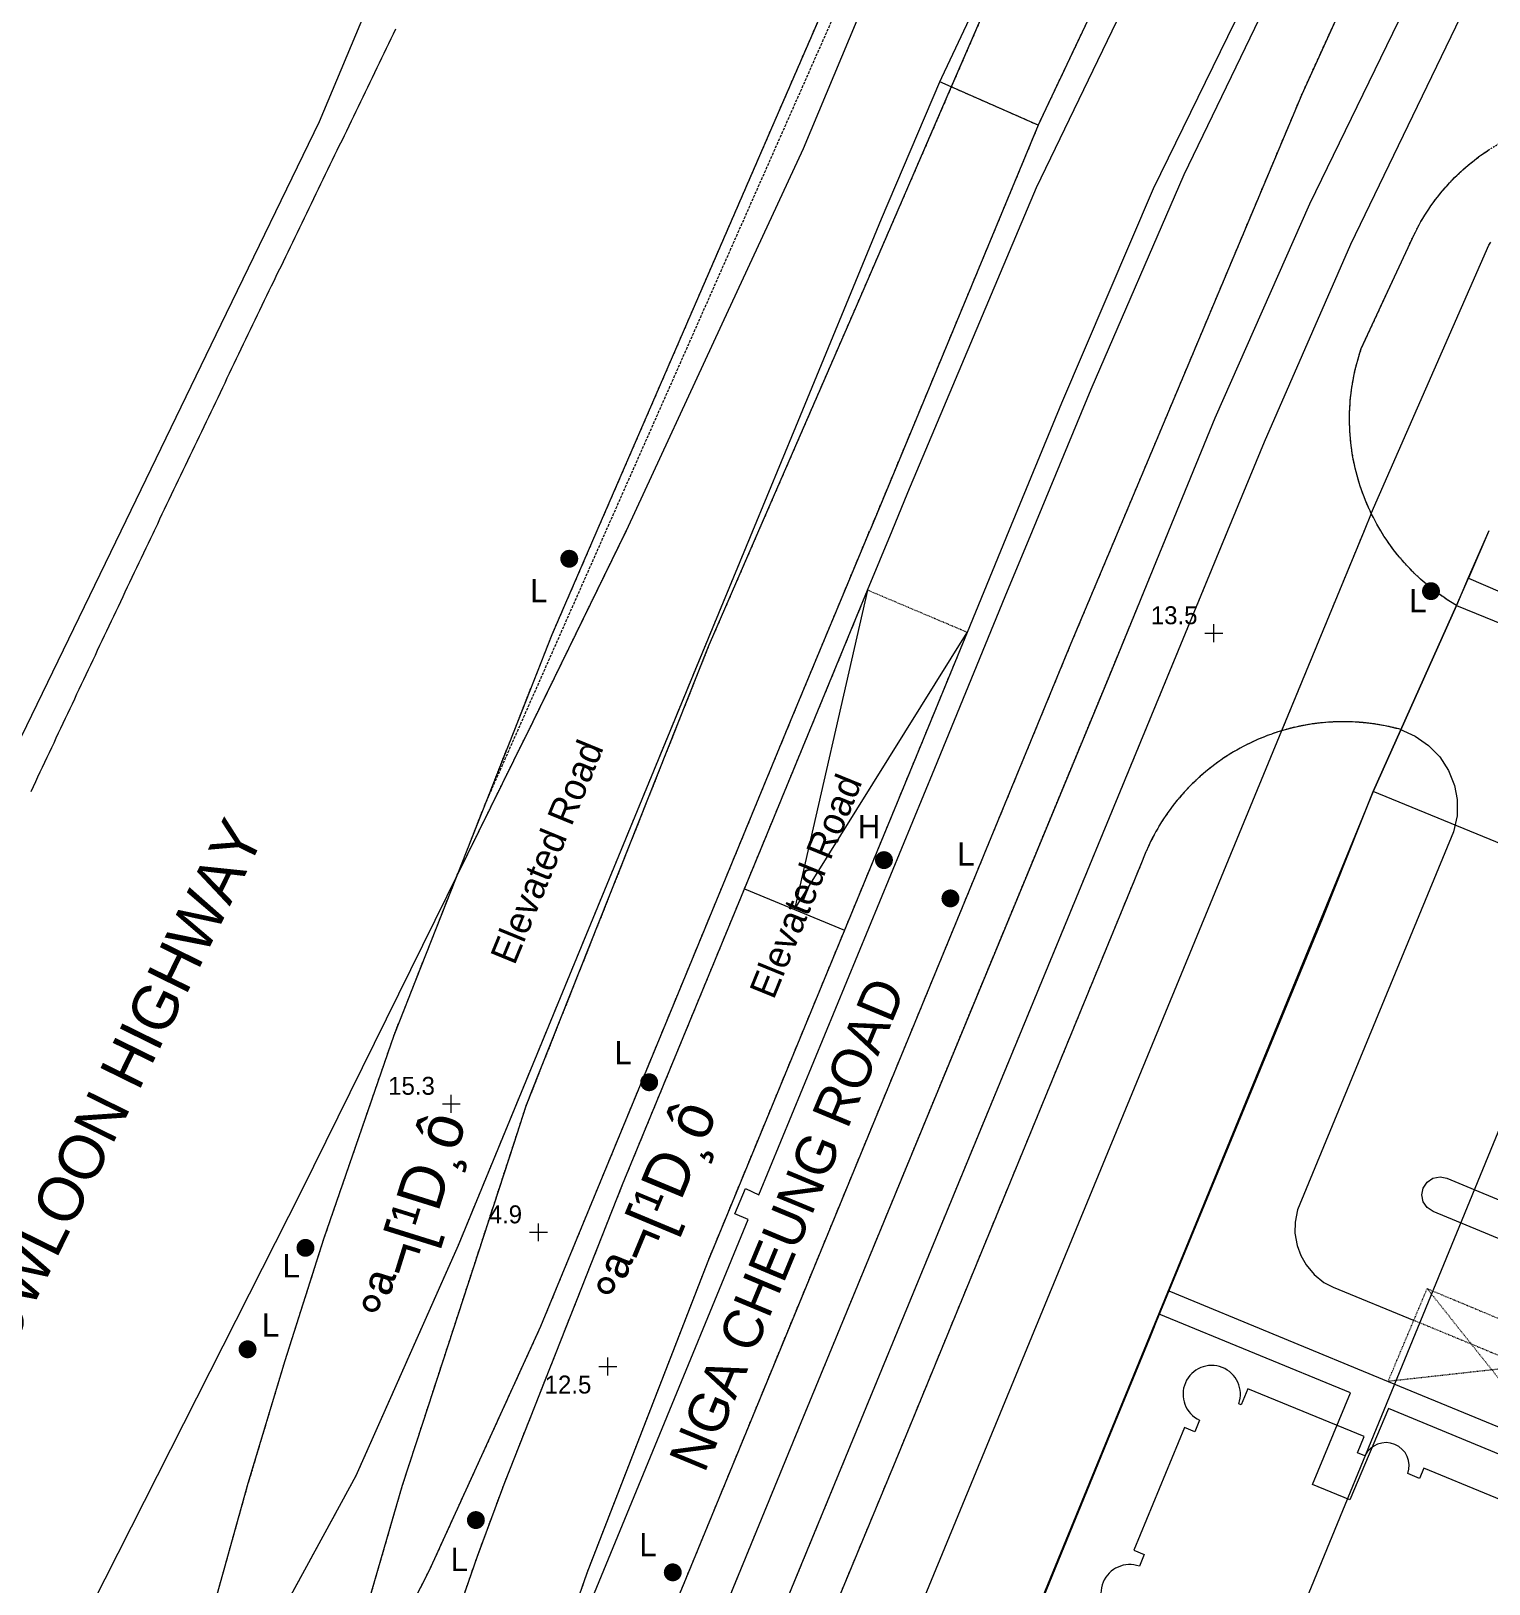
# Model space of a CAD drawing. Header units: millimetres. Extents: x 833924389 to 835767163, y 817400000 to 818811854.
# Drawn here: x 834562358 to 834643617, y 818541320 to 818627840 of the extents above; entities that cross this region are included whole.
import ezdxf
from ezdxf.enums import TextEntityAlignment as Align

# ---------------------------------------------------------------- set-up
doc = ezdxf.new("R2010")
doc.units = ezdxf.units.MM
doc.header["$LTSCALE"] = 10
doc.header["$MEASUREMENT"] = 0
for name, pattern in [('11NW24C$0$DGN Style 5', [6.553141, 2.808489, -3.744652]), ('DGN Style 2', [15.39188, 9.235128, -6.156752]), ('DGN Style 3', [21.548632, 15.39188, -6.156752])]:
    doc.linetypes.add(name, pattern=pattern)
doc.layers.add('01_Base_Plan', color=5, linetype='Continuous', lineweight=5)
doc.styles.add('11nw24c$0$Style-bfhein21', font='bfhein21.shx', dxfattribs={"bigfont": 'bfhein21big.shx'})
doc.styles.add('11nw24c$0$Style-ENGINEERING', font='ENGINEERING.shx')
doc.styles.add('11nw24c$0$Style-WORKING', font='WORKING.shx')

# ---------------------------------------------------------------- blocks, each defined once
blk = doc.blocks.new('11nw24c$0$SPOTHT')
at = {"layer": '01_Base_Plan', "linetype": 'Continuous'}
for p, q in [((-0.5, 0), (0.5, 0)), ((0, -0.5), (0, 0.5))]:
    blk.add_line(p, q, dxfattribs=at)
blk = doc.blocks.new('11nw24c$0$UTILP')
at = {"layer": '01_Base_Plan', "linetype": 'Continuous', "lineweight": 13}
h = blk.add_hatch(color=256, dxfattribs=at)
edge = h.paths.add_edge_path()
edge.add_arc((0, 0), 0.5, 0, 360)
blk = doc.blocks.new('11nw24c$0$UTIFH')
at = {"layer": '01_Base_Plan', "linetype": 'Continuous', "lineweight": 13}
h = blk.add_hatch(color=256, dxfattribs=at)
edge = h.paths.add_edge_path()
edge.add_arc((0, 0), 0.5, 0, 360)

msp = doc.modelspace()

# ---------------------------------------------------------------- linework, layer by layer
at = {"layer": '01_Base_Plan', "linetype": 'DGN Style 3'}
msp.add_line((834625701, 818670712), (834587612, 818584658), dxfattribs=at)
at = {"layer": '01_Base_Plan', "linetype": '11NW24C$0$DGN Style 5'}
for p, q in [((834595522, 818600000), (834589910, 818588520)), ((834636658, 818600000), (834632062, 818588855)), ((834614536, 818594339), (834608986, 818596688)), ((834586047, 818580679), (834589910, 818588520)), ((834640173, 818557773), (834649509, 818553877))]:
    msp.add_line(p, q, dxfattribs=at)
at = {"layer": '01_Base_Plan', "linetype": 'Continuous'}
for p, q in [((834608986, 818596688), (834610352, 818600000)), ((834616866, 818600000), (834614537, 818594339)), ((834643617, 818600000), (834642467, 818597368)), ((834608986, 818596688), (834604909, 818578897)), ((834641799, 818595840), (834654515, 818590627)), ((834604909, 818578897), (834614536, 818594339)), ((834602123, 818580048), (834607695, 818577747))]:
    msp.add_line(p, q, dxfattribs=at)
at = {"layer": '01_Base_Plan', "linetype": 'Continuous', "flags": 128}
for points in [[(834572953, 818611500), (834578438, 818622808), (834614184, 818708050)], [(834637937, 818699685), (834636926, 818697005), (834636736, 818696501), (834635602, 818693490), (834624501, 818666949), (834624446, 818666819), (834605400, 818621280)], [(834618171, 818600000), (834621444, 818607887), (834626634, 818619849), (834633202, 818633478), (834641928, 818650485), (834649683, 818665590), (834653278, 818673862), (834653899, 818675545), (834654491, 818677238), (834655053, 818678942), (834655586, 818680655), (834656088, 818682377), (834656560, 818684108), (834657002, 818685846), (834657414, 818687592), (834657672, 818688779)], [(834610352, 818600000), (834611231, 818602131), (834618398, 818619126), (834628674, 818640398), (834633015, 818648930), (834636769, 818657220)], [(834642267, 818654730), (834634027, 818637714), (834624895, 818619046), (834619793, 818607115), (834616866, 818600000)], [(834625781, 818600000), (834628365, 818606294), (834633625, 818618216), (834639904, 818631131)], [(834642551, 818629735), (834635909, 818615952), (834631087, 818604944), (834629048, 818600000)], [(834582667, 818627947), (834582538, 818627676), (834582409, 818627406), (834582279, 818627135), (834582150, 818626864), (834582020, 818626594), (834581891, 818626323), (834581761, 818626053), (834581631, 818625783), (834581501, 818625512), (834581371, 818625242), (834581241, 818624972), (834581110, 818624701), (834580980, 818624431), (834580850, 818624161), (834580850, 818624161), (834580719, 818623891), (834580589, 818623621), (834580458, 818623351), (834580327, 818623081), (834580196, 818622811), (834580065, 818622541), (834579934, 818622271), (834579803, 818622001), (834579672, 818621731), (834579541, 818621462), (834579410, 818621192), (834579279, 818620922), (834579148, 818620652), (834579017, 818620382), (834578886, 818620112), (834578755, 818619842), (834578624, 818619572), (834578493, 818619302), (834578362, 818619032), (834578231, 818618762), (834578100, 818618492), (834577970, 818618222), (834577839, 818617952), (834577708, 818617682), (834577577, 818617412), (834577447, 818617142), (834577316, 818616872), (834577185, 818616602), (834577055, 818616332), (834576924, 818616062), (834576794, 818615792), (834576663, 818615522), (834576533, 818615252), (834576402, 818614982), (834576272, 818614711), (834576141, 818614441), (834576011, 818614171), (834575881, 818613901), (834575750, 818613631), (834575620, 818613360), (834575490, 818613090), (834575360, 818612820), (834575229, 818612550), (834575099, 818612279), (834574969, 818612009), (834574839, 818611739), (834574724, 818611500)], [(834605400, 818621280), (834600860, 818611500)], [(834637057, 818600968), (834643611, 818615906), (834643713, 818616078)], [(834567375, 818600000), (834572953, 818611500)], [(834574724, 818611500), (834574709, 818611468), (834574579, 818611198), (834574449, 818610928), (834574319, 818610657), (834574189, 818610387), (834574059, 818610117), (834573929, 818609846), (834573799, 818609576), (834573669, 818609305), (834573539, 818609035), (834573409, 818608765), (834573279, 818608494), (834573150, 818608224), (834573020, 818607953), (834572890, 818607683), (834572760, 818607412), (834572631, 818607142), (834572501, 818606871), (834572371, 818606601), (834572242, 818606330), (834572112, 818606059), (834571983, 818605789), (834571853, 818605518), (834571724, 818605248), (834571594, 818604977), (834571465, 818604706), (834571335, 818604436), (834571206, 818604165), (834571077, 818603894), (834570947, 818603624), (834570818, 818603353), (834570689, 818603082), (834570559, 818602812), (834570430, 818602541), (834570301, 818602270), (834570172, 818601999), (834570043, 818601728), (834569913, 818601458), (834569784, 818601187), (834569655, 818600916), (834569526, 818600645), (834569397, 818600374), (834569268, 818600104), (834569219, 818600000)], [(834600860, 818611500), (834595522, 818600000)], [(834637057, 818600968), (834637057, 818600968), (834636658, 818600000)], [(834637583, 818600000), (834637476, 818600181), (834637372, 818600363), (834637271, 818600547), (834637174, 818600734), (834637079, 818600921), (834637057, 818600968)], [(834500000, 818469788), (834538770, 818542740), (834550000, 818564906), (834558299, 818581288), (834567375, 818600000)], [(834550000, 818564906), (834558299, 818581288), (834567375, 818600000)], [(834569219, 818600000), (834569139, 818599833), (834569010, 818599562), (834568881, 818599291), (834568753, 818599020), (834568624, 818598749), (834568495, 818598478), (834568366, 818598207), (834568237, 818597936), (834568109, 818597665), (834567980, 818597394), (834567851, 818597123), (834567723, 818596852), (834567594, 818596581), (834567465, 818596310), (834567337, 818596039), (834567208, 818595768), (834567080, 818595497), (834566951, 818595226), (834566823, 818594955), (834566694, 818594684), (834566566, 818594413), (834566437, 818594141), (834566309, 818593870), (834566181, 818593599), (834566052, 818593328), (834565924, 818593057), (834565796, 818592786), (834565668, 818592514), (834565539, 818592243), (834565411, 818591972), (834565283, 818591701), (834565155, 818591429), (834565027, 818591158), (834564899, 818590887), (834564771, 818590616), (834564643, 818590344), (834564515, 818590073), (834564387, 818589802), (834564259, 818589530), (834564131, 818589259), (834564003, 818588988), (834563875, 818588716), (834563747, 818588445), (834563619, 818588173), (834563492, 818587902), (834563364, 818587630), (834563236, 818587359), (834563108, 818587088), (834562981, 818586816), (834562853, 818586545), (834562726, 818586273), (834562598, 818586002), (834562470, 818585730), (834562343, 818585458)], [(834569219, 818600000), (834569139, 818599833), (834569010, 818599562), (834568882, 818599291), (834568753, 818599020), (834568624, 818598749), (834568495, 818598478), (834568366, 818598207), (834568237, 818597936), (834568109, 818597665), (834567980, 818597394), (834567851, 818597123), (834567723, 818596852), (834567594, 818596581), (834567465, 818596310), (834567337, 818596039), (834567208, 818595768), (834567080, 818595497), (834566951, 818595226), (834566823, 818594955), (834566694, 818594684), (834566566, 818594413), (834566437, 818594142), (834566309, 818593870), (834566181, 818593599), (834566052, 818593328), (834565924, 818593057), (834565796, 818592786), (834565668, 818592514), (834565539, 818592243), (834565411, 818591972), (834565283, 818591701), (834565155, 818591429), (834565027, 818591158), (834564899, 818590887), (834564771, 818590616), (834564643, 818590344), (834564515, 818590073), (834564387, 818589802), (834564259, 818589530), (834564131, 818589259), (834564003, 818588988), (834563875, 818588716), (834563747, 818588445), (834563619, 818588173), (834563492, 818587902), (834563364, 818587630), (834563236, 818587359), (834563108, 818587088), (834562981, 818586816), (834562853, 818586545), (834562726, 818586273), (834562598, 818586001), (834562470, 818585730), (834562343, 818585459)], [(834593900, 818600000), (834592095, 818595839), (834591387, 818594205), (834589537, 818589520), (834586047, 818580679), (834583779, 818574934), (834583170, 818573389), (834582576, 818571886), (834578665, 818560534), (834576498, 818553742), (834574450, 818546913), (834572521, 818540049), (834570713, 818533153), (834569743, 818529175), (834569025, 818526226), (834567458, 818519271), (834566850, 818516232), (834564989, 818506929), (834562768, 818495080)], [(834578990, 818532161), (834580405, 818534450), (834581361, 818536081), (834582289, 818537728), (834583188, 818539391), (834584565, 818542083), (834590775, 818555681), (834598311, 818573941), (834604824, 818589711), (834609102, 818600000)], [(834580401, 818495671), (834590084, 818520296), (834597633, 818538623), (834604274, 818554762), (834620335, 818593734), (834622971, 818600000)], [(834588463, 818527965), (834596893, 818548397), (834602336, 818561634), (834601589, 818561943), (834602175, 818563353), (834602915, 818562991), (834612724, 818586779), (834616650, 818596337), (834618171, 818600000)], [(834588463, 818527965), (834596893, 818548397), (834602336, 818561634), (834601589, 818561943), (834602175, 818563353), (834602915, 818562991), (834612724, 818586779), (834616650, 818596337), (834618171, 818600000)], [(834629048, 818600000), (834623067, 818585498), (834614641, 818565101), (834605754, 818543522), (834589175, 818503344)], [(834595522, 818600000), (834589910, 818588520)], [(834597656, 818531761), (834605280, 818550306), (834614618, 818572958), (834622441, 818591869), (834625781, 818600000)], [(834608986, 818596688), (834610352, 818600000)], [(834616866, 818600000), (834614536, 818594339)], [(834636658, 818600000), (834632062, 818588855)], [(834641799, 818595840), (834641471, 818596042), (834641295, 818596156), (834641120, 818596272), (834640947, 818596392), (834640776, 818596514), (834640608, 818596640), (834640442, 818596768), (834640278, 818596899), (834640116, 818597033), (834639957, 818597170), (834639800, 818597310), (834639646, 818597452), (834639494, 818597597), (834639344, 818597745), (834639198, 818597895), (834639054, 818598048), (834638912, 818598203), (834638773, 818598361), (834638638, 818598521), (834638504, 818598684), (834638374, 818598849), (834638247, 818599016), (834638122, 818599185), (834638001, 818599356), (834637883, 818599530), (834637767, 818599705), (834637583, 818600000)], [(834643617, 818600000), (834642475, 818597354), (834655476, 818591743), (834659040, 818600000)], [(834642467, 818597368), (834641799, 818595840), (834637168, 818585476), (834607257, 818512629), (834606798, 818511516), (834582110, 818451564), (834581577, 818450269), (834551372, 818377493), (834546729, 818366229), (834536097, 818340435), (834533138, 818333256), (834533090, 818333139), (834527362, 818319242), (834527581, 818319152)], [(834602123, 818580048), (834603275, 818582839), (834608986, 818596688)], [(834641799, 818595840), (834642475, 818597354)], [(834606798, 818511516), (834607257, 818512629), (834618610, 818507969), (834621157, 818514175), (834622439, 818513648), (834649788, 818580287), (834637168, 818585476), (834641799, 818595840)], [(834614537, 818594339), (834611693, 818587427), (834600073, 818559290), (834593340, 818541923), (834588463, 818527965), (834587574, 818525421), (834583543, 818512556), (834579793, 818499435), (834578960, 818496189)], [(834614536, 818594339), (834611693, 818587427), (834607695, 818577747)], [(834638652, 818588937), (834637838, 818589128), (834637013, 818589263), (834636181, 818589339), (834635345, 818589358), (834634510, 818589318), (834633680, 818589220), (834632859, 818589064), (834632062, 818588855), (834632051, 818588851), (834631851, 818588789), (834631652, 818588724), (834631455, 818588655), (834631259, 818588583), (834631064, 818588507), (834630871, 818588428), (834630679, 818588345), (834630488, 818588260), (834630299, 818588170), (834630112, 818588078), (834629926, 818587983), (834629742, 818587884), (834629559, 818587782), (834629379, 818587676), (834629200, 818587568), (834629023, 818587456), (834628848, 818587342), (834628676, 818587224), (834628505, 818587104), (834628336, 818586980), (834628170, 818586853), (834628006, 818586724), (834627844, 818586592), (834627684, 818586457), (834627527, 818586319), (834627372, 818586179), (834627220, 818586035), (834627070, 818585890), (834626923, 818585741), (834626779, 818585590), (834626637, 818585437), (834626498, 818585281), (834626361, 818585123), (834626228, 818584962), (834626097, 818584799), (834625969, 818584634), (834625844, 818584466), (834625721, 818584297), (834625602, 818584125), (834625486, 818583951), (834625373, 818583776), (834625263, 818583598), (834625156, 818583418), (834625052, 818583237), (834624952, 818583054), (834624855, 818582869), (834624760, 818582682), (834624670, 818582494), (834624582, 818582304), (834624498, 818582113), (834624417, 818581920), (834624287, 818581588), (834610552, 818548209), (834602811, 818529560)], [(834632062, 818588855), (834628083, 818579204), (834617983, 818554761), (834607067, 818528274)], [(834632062, 818588855), (834628083, 818579204), (834617983, 818554761), (834607067, 818528274)], [(834638652, 818588937), (834639509, 818588552), (834640249, 818588043), (834640874, 818587398), (834641361, 818586642), (834641689, 818585806), (834641838, 818585021), (834641838, 818584122), (834641646, 818583232), (834632948, 818562171), (834632812, 818561471), (834632804, 818560872), (834632920, 818560183), (834633124, 818559619), (834633420, 818559098), (834633868, 818558562), (834634412, 818558123), (834634935, 818557859), (834639450, 818556006)], [(834586047, 818580679), (834589910, 818588520)], [(834607257, 818512629), (834614642, 818530464), (834625068, 818555902), (834634345, 818578369), (834637168, 818585476)], [(834564304, 818537269), (834577455, 818563238), (834585548, 818579665), (834586047, 818580679)], [(834564304, 818537269), (834577455, 818563238), (834585548, 818579665), (834586047, 818580679)], [(834649394, 818558389), (834640501, 818562072), (834640170, 818562295), (834639959, 818562613), (834639883, 818563004), (834639958, 818563378), (834640181, 818563709), (834640498, 818563920), (834640890, 818563997), (834641264, 818563921), (834650157, 818560238), (834650488, 818560015), (834650699, 818559697), (834650776, 818559306), (834650700, 818558932), (834650478, 818558601), (834650160, 818558390), (834649768, 818558313), (834649394, 818558389)], [(834625780, 818557647), (834637999, 818552608), (834638004, 818552606), (834647343, 818548755), (834646806, 818547452)], [(834625242, 818556344), (834624695, 818554989), (834616906, 818536099), (834623053, 818533564), (834622177, 818531438), (834616024, 818533916), (834603993, 818504816), (834606239, 818499351), (834612283, 818501865), (834612962, 818503512), (834613722, 818503198), (834615781, 818508190), (834617904, 818507315), (834618418, 818508563), (834619507, 818508135), (834620213, 818506440), (834619673, 818506215), (834628355, 818485349)], [(834642413, 818487522), (834649837, 818505526), (834646088, 818507072), (834647137, 818509614), (834650886, 818508068), (834658491, 818526512), (834655140, 818527894), (834656188, 818530436), (834659539, 818529054), (834664181, 818540310), (834655649, 818543817), (834654278, 818540494), (834651828, 818541504), (834653198, 818544825), (834638023, 818551096), (834635865, 818546010), (834633790, 818546865), (834635896, 818551973), (834625242, 818556344)]]:
    msp.add_lwpolyline(points, dxfattribs=at)
at = {"layer": '01_Base_Plan', "flags": 128}
for points in [[(834637312, 818700031), (834616515, 818652081), (834603758, 818622730), (834593900, 818600000)], [(834640243, 818666307), (834630925, 818648110), (834626155, 818638778), (834618585, 818622807), (834618495, 818622593)], [(834602592, 818600000), (834604992, 818605793), (834609766, 818617385), (834613014, 818625005), (834613117, 818625245), (834620693, 818641299), (834621634, 818643137)], [(834621634, 818643137), (834613649, 818624726)], [(834622971, 818600000), (834633200, 818624323), (834635654, 818629720)], [(834613649, 818624726), (834608533, 818612929), (834602912, 818600000)], [(834613649, 818624726), (834613014, 818625005)], [(834618495, 818622593), (834613649, 818624726)], [(834618495, 818622593), (834609102, 818600000)], [(834637057, 818600968), (834636988, 818601111), (834636901, 818601301), (834636816, 818601494), (834636736, 818601688), (834636658, 818601883), (834636584, 818602079), (834636513, 818602277), (834636446, 818602476), (834636382, 818602676), (834636322, 818602877), (834636265, 818603080), (834636212, 818603283), (834636163, 818603487), (834636116, 818603692), (834636074, 818603898), (834636035, 818604104), (834636000, 818604311), (834635968, 818604519), (834635940, 818604727), (834635916, 818604936), (834635895, 818605145), (834635878, 818605354), (834635865, 818605564), (834635855, 818605773), (834635849, 818605983), (834635846, 818606193), (834635848, 818606403), (834635852, 818606613), (834635861, 818606823), (834635873, 818607033), (834635889, 818607242), (834635909, 818607451), (834635932, 818607660), (834635959, 818607869), (834635989, 818608076), (834636023, 818608284), (834636061, 818608490), (834636102, 818608696), (834636147, 818608901), (834636195, 818609106), (834636247, 818609309), (834636303, 818609512), (834636362, 818609713), (834636425, 818609914), (834636503, 818610150), (834639353, 818616307), (834639442, 818616493), (834639534, 818616678), (834639629, 818616861), (834639727, 818617043), (834639829, 818617222), (834639933, 818617400), (834640041, 818617576), (834640151, 818617751), (834640265, 818617923), (834640382, 818618093), (834640502, 818618261), (834640624, 818618428), (834640750, 818618591), (834640878, 818618753), (834641009, 818618913), (834641143, 818619070), (834641280, 818619224), (834641419, 818619377), (834641561, 818619527), (834641705, 818619674), (834641852, 818619819), (834642002, 818619961), (834642154, 818620101), (834642309, 818620238), (834642465, 818620372), (834642625, 818620504), (834642786, 818620632), (834642950, 818620758), (834643115, 818620881), (834643283, 818621001), (834643453, 818621118), (834643625, 818621232)], [(834569743, 818529175), (834570928, 818530815), (834571890, 818532206), (834572828, 818533614), (834573920, 818535323), (834579199, 818545008), (834580478, 818547355), (834586177, 818560194), (834594597, 818580621), (834599273, 818591985), (834602592, 818600000)], [(834602912, 818600000), (834600210, 818593784), (834600142, 818593628), (834600028, 818593340), (834590222, 818568658), (834589915, 818567884), (834589258, 818565868), (834584169, 818550255), (834583047, 818546812), (834581172, 818540337), (834579410, 818533829), (834578990, 818532161)], [(834578990, 818532161), (834580405, 818534450), (834581361, 818536081), (834582289, 818537728), (834583188, 818539391), (834584565, 818542083), (834590775, 818555681), (834598311, 818573941), (834604824, 818589711), (834609102, 818600000)], [(834580401, 818495671), (834590084, 818520296), (834597633, 818538623), (834604274, 818554762), (834620335, 818593734), (834622971, 818600000)], [(834593900, 818600000), (834592095, 818595839), (834591387, 818594205), (834589537, 818589520), (834586047, 818580679)], [(834641502, 818596023), (834641471, 818596042), (834641295, 818596155), (834641120, 818596272), (834640947, 818596391), (834640776, 818596514), (834640608, 818596639), (834640442, 818596768), (834640278, 818596899), (834640116, 818597033), (834639957, 818597170), (834639800, 818597310), (834639646, 818597452), (834639494, 818597597), (834639344, 818597745), (834639198, 818597895), (834639053, 818598048), (834638912, 818598203), (834638773, 818598361), (834638637, 818598521), (834638504, 818598684), (834638374, 818598849), (834638247, 818599016), (834638122, 818599185), (834638001, 818599356), (834637883, 818599530), (834637767, 818599705), (834637583, 818600000)], [(834571539, 818489495), (834574907, 818504104), (834580539, 818523222), (834583401, 818531788), (834587219, 818542815), (834588727, 818546883), (834595325, 818563573), (834603275, 818582839), (834608986, 818596688)], [(834614536, 818594339), (834611693, 818587427), (834600073, 818559290), (834593340, 818541923), (834588463, 818527965)], [(834632062, 818588855), (834632050, 818588851), (834631851, 818588789), (834631652, 818588724), (834631455, 818588655), (834631259, 818588583), (834631064, 818588507), (834630871, 818588428), (834630679, 818588345), (834630488, 818588260), (834630299, 818588171), (834630112, 818588078), (834629926, 818587982), (834629742, 818587884), (834629559, 818587781), (834629379, 818587676), (834629200, 818587568), (834629023, 818587456), (834628848, 818587342), (834628676, 818587224), (834628505, 818587104), (834628336, 818586980), (834628170, 818586854), (834628006, 818586724), (834627844, 818586592), (834627684, 818586457), (834627527, 818586319), (834627372, 818586179), (834627220, 818586036), (834627070, 818585890), (834626923, 818585741), (834626779, 818585590), (834626637, 818585437), (834626498, 818585281), (834626361, 818585123), (834626227, 818584962), (834626097, 818584799), (834625969, 818584634), (834625844, 818584466), (834625721, 818584297), (834625602, 818584125), (834625486, 818583951), (834625373, 818583776), (834625263, 818583598), (834625156, 818583418), (834625052, 818583237), (834624952, 818583054), (834624854, 818582869), (834624760, 818582682), (834624670, 818582494), (834624582, 818582304), (834624498, 818582113), (834624417, 818581920), (834624287, 818581588), (834610552, 818548209), (834602810, 818529560)], [(834638587, 818588954), (834638449, 818588990), (834638246, 818589039), (834638043, 818589086), (834637838, 818589128), (834637633, 818589167), (834637427, 818589203), (834637220, 818589234), (834637013, 818589263), (834636805, 818589287), (834636597, 818589308), (834636389, 818589326), (834636181, 818589339), (834635972, 818589349), (834635763, 818589356), (834635554, 818589359), (834635345, 818589358), (834635136, 818589353), (834634927, 818589345), (834634719, 818589333), (834634510, 818589318), (834634302, 818589299), (834634094, 818589276), (834633887, 818589250), (834633680, 818589220), (834633474, 818589186), (834633268, 818589149), (834633063, 818589108), (834632859, 818589064), (834632655, 818589016), (834632453, 818588965), (834632251, 818588910), (834632062, 818588855)], [(834586047, 818580679), (834583779, 818574934), (834583170, 818573389), (834582576, 818571885), (834578665, 818560534), (834576498, 818553742), (834574450, 818546913), (834572521, 818540049), (834570713, 818533153), (834569743, 818529175)]]:
    msp.add_lwpolyline(points, dxfattribs=at)
at = {"layer": '01_Base_Plan', "linetype": 'DGN Style 2', "flags": 128}
for points in [[(834637312, 818700031), (834616515, 818652081), (834603758, 818622730), (834593900, 818600000)], [(834640243, 818666307), (834630925, 818648110), (834626155, 818638778), (834618585, 818622807), (834618495, 818622593)], [(834621634, 818643137), (834613649, 818624726)], [(834622971, 818600000), (834633200, 818624323), (834635654, 818629720)], [(834613649, 818624726), (834608533, 818612929), (834602912, 818600000)], [(834618495, 818622593), (834613649, 818624726)], [(834618495, 818622593), (834609102, 818600000)], [(834637057, 818600968), (834636988, 818601111), (834636901, 818601301), (834636816, 818601494), (834636736, 818601688), (834636658, 818601883), (834636584, 818602079), (834636513, 818602277), (834636446, 818602476), (834636382, 818602676), (834636322, 818602877), (834636265, 818603080), (834636212, 818603283), (834636163, 818603487), (834636116, 818603692), (834636074, 818603898), (834636035, 818604104), (834636000, 818604311), (834635968, 818604519), (834635940, 818604727), (834635916, 818604936), (834635895, 818605145), (834635878, 818605354), (834635865, 818605564), (834635855, 818605773), (834635849, 818605983), (834635846, 818606193), (834635848, 818606403), (834635852, 818606613), (834635861, 818606823), (834635873, 818607033), (834635889, 818607242), (834635909, 818607451), (834635932, 818607660), (834635959, 818607869), (834635989, 818608076), (834636023, 818608284), (834636061, 818608490), (834636102, 818608696), (834636147, 818608901), (834636195, 818609106), (834636247, 818609309), (834636303, 818609512), (834636362, 818609713), (834636425, 818609914), (834636503, 818610150), (834639353, 818616307), (834639442, 818616493), (834639534, 818616678), (834639629, 818616861), (834639727, 818617043), (834639829, 818617222), (834639933, 818617400), (834640041, 818617576), (834640151, 818617751), (834640265, 818617923), (834640382, 818618093), (834640502, 818618261), (834640624, 818618428), (834640750, 818618591), (834640878, 818618753), (834641009, 818618913), (834641143, 818619070), (834641280, 818619224), (834641419, 818619377), (834641561, 818619527), (834641705, 818619674), (834641852, 818619819), (834642002, 818619961), (834642154, 818620101), (834642309, 818620238), (834642465, 818620372), (834642625, 818620504), (834642786, 818620632), (834642950, 818620758), (834643115, 818620881), (834643283, 818621001), (834643453, 818621118), (834643625, 818621232), (834643799, 818621343), (834643975, 818621451), (834644153, 818621556), (834644332, 818621658), (834644514, 818621757), (834644697, 818621853), (834644881, 818621945), (834645068, 818622034), (834645255, 818622120), (834645445, 818622202), (834645635, 818622281), (834645827, 818622357), (834646020, 818622430), (834646215, 818622499), (834646411, 818622565), (834646607, 818622627), (834646805, 818622686), (834647004, 818622741), (834647204, 818622793), (834647405, 818622842), (834647606, 818622886), (834647808, 818622928), (834647808, 818622928), (834648011, 818622966), (834648215, 818623000), (834648419, 818623031), (834648624, 818623058), (834648829, 818623082), (834649034, 818623102), (834649240, 818623118), (834649446, 818623131), (834649652, 818623140), (834649859, 818623146), (834650065, 818623148), (834650271, 818623146), (834650478, 818623141), (834650684, 818623132), (834650890, 818623120), (834651096, 818623104), (834651301, 818623084), (834651507, 818623061), (834651711, 818623034), (834651915, 818623004), (834652119, 818622970), (834652322, 818622933), (834652524, 818622892), (834652726, 818622848), (834652927, 818622800), (834653127, 818622748), (834653326, 818622693), (834653524, 818622635), (834653569, 818622620)], [(834588463, 818527965), (834587574, 818525421), (834583543, 818512556), (834579793, 818499435), (834578960, 818496188), (834578956, 818496176), (834578953, 818496163), (834578950, 818496149), (834578948, 818496136), (834578945, 818496123), (834578943, 818496110), (834578941, 818496097), (834578939, 818496083), (834578937, 818496070), (834578936, 818496057), (834578935, 818496043), (834578934, 818496030), (834578934, 818496017), (834578933, 818496003), (834578933, 818495990), (834578933, 818495976), (834578933, 818495963), (834578934, 818495950), (834578935, 818495936), (834578936, 818495923), (834578937, 818495910), (834578938, 818495896), (834578940, 818495883), (834578942, 818495870), (834578944, 818495856), (834578947, 818495843), (834578949, 818495830), (834578952, 818495817), (834578955, 818495804), (834578958, 818495791), (834578962, 818495778), (834578966, 818495765), (834578970, 818495752), (834578974, 818495740), (834578978, 818495727), (834578983, 818495714), (834578988, 818495702), (834578993, 818495690), (834578998, 818495677), (834579004, 818495665), (834579010, 818495653), (834579015, 818495641), (834579022, 818495629), (834579028, 818495617), (834579035, 818495606), (834579041, 818495594), (834579048, 818495583), (834579055, 818495571), (834579063, 818495560), (834579070, 818495549), (834579078, 818495538), (834579086, 818495527), (834579094, 818495517), (834579102, 818495506), (834579111, 818495496), (834579120, 818495485), (834579128, 818495475), (834579137, 818495465), (834579147, 818495456), (834579156, 818495446), (834579166, 818495437), (834579175, 818495427), (834579185, 818495418), (834579195, 818495409), (834579205, 818495401), (834579216, 818495392), (834579226, 818495384), (834579237, 818495376), (834579247, 818495368), (834579258, 818495360), (834579269, 818495352), (834579280, 818495345), (834579292, 818495337), (834579303, 818495330), (834579315, 818495324), (834579326, 818495317), (834579338, 818495310), (834579350, 818495304), (834579362, 818495298), (834579374, 818495292), (834579386, 818495287), (834579398, 818495281), (834579411, 818495276), (834579423, 818495271), (834579436, 818495267), (834579448, 818495262), (834579461, 818495258), (834579474, 818495254), (834579487, 818495250), (834579500, 818495246), (834579513, 818495243), (834579526, 818495240), (834579539, 818495237), (834579552, 818495234), (834579565, 818495231), (834579578, 818495229), (834579591, 818495227), (834579605, 818495225), (834579618, 818495224), (834579631, 818495222), (834579645, 818495221), (834579658, 818495221), (834579671, 818495220), (834579685, 818495220), (834579698, 818495219), (834579712, 818495219), (834579725, 818495220), (834579738, 818495220), (834579752, 818495221), (834579765, 818495222), (834579779, 818495223), (834579792, 818495225), (834579805, 818495226), (834579818, 818495228), (834579832, 818495231), (834579845, 818495233), (834579858, 818495236), (834579871, 818495238), (834579884, 818495242), (834579897, 818495245), (834579910, 818495248), (834579923, 818495252), (834579936, 818495256), (834579948, 818495260), (834579961, 818495265), (834579974, 818495269), (834579986, 818495274), (834579999, 818495279), (834580011, 818495285), (834580023, 818495290), (834580035, 818495296), (834580047, 818495302), (834580059, 818495308), (834580071, 818495314), (834580083, 818495321), (834580094, 818495328), (834580106, 818495335), (834580117, 818495342), (834580128, 818495349), (834580139, 818495357), (834580150, 818495364), (834580161, 818495372), (834580172, 818495381), (834580182, 818495389), (834580192, 818495397), (834580203, 818495406), (834580213, 818495415), (834580223, 818495424), (834580232, 818495433), (834580242, 818495442), (834580251, 818495452), (834580261, 818495462), (834580270, 818495471), (834580279, 818495481), (834580287, 818495492), (834580296, 818495502), (834580304, 818495512), (834580313, 818495523), (834580321, 818495534), (834580328, 818495545), (834580336, 818495556), (834580343, 818495567), (834580351, 818495578), (834580358, 818495590), (834580365, 818495601), (834580371, 818495613), (834580378, 818495624), (834580384, 818495636), (834580390, 818495648), (834580401, 818495671), (834590084, 818520296), (834597633, 818538623), (834604274, 818554762), (834620335, 818593734), (834622971, 818600000)], [(834602912, 818600000), (834600210, 818593784), (834600142, 818593628), (834600028, 818593340), (834590222, 818568658), (834589915, 818567884), (834589258, 818565868), (834584169, 818550255), (834583047, 818546812), (834581172, 818540337), (834579410, 818533829), (834578990, 818532161)], [(834578990, 818532161), (834580405, 818534450), (834581361, 818536081), (834582289, 818537728), (834583188, 818539391), (834584565, 818542083), (834590775, 818555681), (834598311, 818573941), (834604824, 818589711), (834609102, 818600000)], [(834593900, 818600000), (834592095, 818595839), (834591387, 818594205), (834589537, 818589520), (834586047, 818580679)], [(834641502, 818596023), (834641471, 818596042), (834641295, 818596155), (834641120, 818596272), (834640947, 818596391), (834640776, 818596514), (834640608, 818596639), (834640442, 818596768), (834640278, 818596899), (834640116, 818597033), (834639957, 818597170), (834639800, 818597310), (834639646, 818597452), (834639494, 818597597), (834639344, 818597745), (834639198, 818597895), (834639053, 818598048), (834638912, 818598203), (834638773, 818598361), (834638637, 818598521), (834638504, 818598684), (834638374, 818598849), (834638247, 818599016), (834638122, 818599185), (834638001, 818599356), (834637883, 818599530), (834637767, 818599705), (834637583, 818600000)], [(834573099, 818496262), (834574907, 818504104), (834580539, 818523222), (834583401, 818531788), (834587219, 818542815), (834588727, 818546883), (834595325, 818563573), (834603275, 818582839), (834608986, 818596688)], [(834614536, 818594339), (834611693, 818587427), (834600073, 818559290), (834593340, 818541923), (834588463, 818527965)], [(834632062, 818588855), (834632050, 818588851), (834631851, 818588789), (834631652, 818588724), (834631455, 818588655), (834631259, 818588583), (834631064, 818588507), (834630871, 818588428), (834630679, 818588345), (834630488, 818588260), (834630299, 818588171), (834630112, 818588078), (834629926, 818587982), (834629742, 818587884), (834629559, 818587781), (834629379, 818587676), (834629200, 818587568), (834629023, 818587456), (834628848, 818587342), (834628676, 818587224), (834628505, 818587104), (834628336, 818586980), (834628170, 818586854), (834628006, 818586724), (834627844, 818586592), (834627684, 818586457), (834627527, 818586319), (834627372, 818586179), (834627220, 818586036), (834627070, 818585890), (834626923, 818585741), (834626779, 818585590), (834626637, 818585437), (834626498, 818585281), (834626361, 818585123), (834626227, 818584962), (834626097, 818584799), (834625969, 818584634), (834625844, 818584466), (834625721, 818584297), (834625602, 818584125), (834625486, 818583951), (834625373, 818583776), (834625263, 818583598), (834625156, 818583418), (834625052, 818583237), (834624952, 818583054), (834624854, 818582869), (834624760, 818582682), (834624670, 818582494), (834624582, 818582304), (834624498, 818582113), (834624417, 818581920), (834624287, 818581588), (834610552, 818548209), (834602810, 818529560), (834592792, 818504981), (834587313, 818490566)], [(834638587, 818588954), (834638449, 818588990), (834638246, 818589039), (834638043, 818589086), (834637838, 818589128), (834637633, 818589167), (834637427, 818589203), (834637220, 818589234), (834637013, 818589263), (834636805, 818589287), (834636597, 818589308), (834636389, 818589326), (834636181, 818589339), (834635972, 818589349), (834635763, 818589356), (834635554, 818589359), (834635345, 818589358), (834635136, 818589353), (834634927, 818589345), (834634719, 818589333), (834634510, 818589318), (834634302, 818589299), (834634094, 818589276), (834633887, 818589250), (834633680, 818589220), (834633474, 818589186), (834633268, 818589149), (834633063, 818589108), (834632859, 818589064), (834632655, 818589016), (834632453, 818588965), (834632251, 818588910), (834632062, 818588855)], [(834586047, 818580679), (834583779, 818574934), (834583170, 818573389), (834582576, 818571885), (834578665, 818560534), (834576498, 818553742), (834574450, 818546913), (834572521, 818540049), (834570713, 818533153), (834569743, 818529175)]]:
    msp.add_lwpolyline(points, dxfattribs=at)
at = {"layer": '01_Base_Plan', "linetype": '11NW24C$0$DGN Style 5', "flags": 128}
for points in [[(834569743, 818529175), (834570928, 818530815), (834571890, 818532206), (834572828, 818533614), (834573920, 818535323), (834579199, 818545008), (834580478, 818547355), (834586177, 818560194), (834594597, 818580621), (834599273, 818591985), (834602592, 818600000)], [(834587530, 818502248), (834587499, 818502248), (834587468, 818502249), (834587438, 818502250), (834587407, 818502252), (834587376, 818502255), (834587345, 818502258), (834587315, 818502262), (834587284, 818502266), (834587254, 818502271), (834587223, 818502276), (834587193, 818502282), (834587163, 818502288), (834587133, 818502295), (834587103, 818502303), (834587073, 818502310), (834587043, 818502319), (834587014, 818502328), (834586984, 818502337), (834586955, 818502347), (834586926, 818502358), (834586897, 818502369), (834586869, 818502380), (834586840, 818502392), (834586812, 818502404), (834586784, 818502417), (834586756, 818502431), (834586729, 818502445), (834586701, 818502459), (834586674, 818502474), (834586648, 818502489), (834586621, 818502505), (834586595, 818502521), (834586569, 818502538), (834586543, 818502555), (834586518, 818502573), (834586493, 818502591), (834586468, 818502610), (834586444, 818502628), (834586420, 818502648), (834586396, 818502668), (834586373, 818502688), (834586350, 818502708), (834586327, 818502729), (834586305, 818502751), (834586283, 818502772), (834586262, 818502795), (834586241, 818502817), (834586220, 818502840), (834586200, 818502863), (834586180, 818502887), (834586160, 818502911), (834586141, 818502935), (834586122, 818502959), (834586104, 818502984), (834586086, 818503010), (834586069, 818503035), (834586052, 818503061), (834586036, 818503087), (834586020, 818503113), (834586004, 818503140), (834585989, 818503167), (834585975, 818503194), (834585961, 818503222), (834585947, 818503249), (834585934, 818503277), (834585921, 818503305), (834585909, 818503334), (834585898, 818503362), (834585886, 818503391), (834585876, 818503420), (834585866, 818503449), (834585856, 818503478), (834585847, 818503508), (834585838, 818503538), (834585830, 818503567), (834585823, 818503597), (834585816, 818503627), (834585809, 818503658), (834585803, 818503688), (834585798, 818503718), (834585793, 818503749), (834585788, 818503779), (834585785, 818503810), (834585781, 818503840), (834585778, 818503871), (834585776, 818503902), (834585774, 818503933), (834585773, 818503964), (834585773, 818503994), (834585773, 818504025), (834585773, 818504056), (834585774, 818504087), (834585776, 818504118), (834585778, 818504148), (834585780, 818504179), (834585783, 818504210), (834585787, 818504240), (834585791, 818504271), (834585796, 818504302), (834585801, 818504332), (834585807, 818504362), (834585813, 818504393), (834585820, 818504423), (834585827, 818504453), (834585835, 818504482), (834585844, 818504512), (834585853, 818504542), (834585862, 818504571), (834585872, 818504600), (834585883, 818504629), (834585894, 818504658), (834585905, 818504687), (834585917, 818504715), (834585934, 818504753), (834589863, 818513321), (834593169, 818520976), (834597656, 818531761), (834605280, 818550306), (834614618, 818572959), (834622441, 818591869), (834625781, 818600000)], [(834629048, 818600000), (834623067, 818585498), (834614641, 818565101), (834605754, 818543522), (834589175, 818503344), (834589163, 818503315), (834589151, 818503287), (834589138, 818503259), (834589125, 818503231), (834589111, 818503204), (834589096, 818503177), (834589081, 818503149), (834589066, 818503123), (834589050, 818503096), (834589034, 818503070), (834589017, 818503044), (834589000, 818503018), (834588982, 818502993), (834588964, 818502968), (834588946, 818502943), (834588927, 818502919), (834588908, 818502895), (834588888, 818502871), (834588868, 818502848), (834588847, 818502825), (834588826, 818502802), (834588805, 818502780), (834588783, 818502758), (834588761, 818502737), (834588738, 818502716), (834588716, 818502695), (834588692, 818502675), (834588669, 818502655), (834588645, 818502635), (834588621, 818502616), (834588596, 818502597), (834588571, 818502579), (834588546, 818502561), (834588520, 818502544), (834588495, 818502527), (834588468, 818502511), (834588442, 818502495), (834588415, 818502479), (834588388, 818502464), (834588361, 818502450), (834588334, 818502436), (834588306, 818502422), (834588278, 818502409), (834588250, 818502396), (834588222, 818502384), (834588193, 818502373), (834588164, 818502361), (834588135, 818502351), (834588106, 818502341), (834588077, 818502331), (834588047, 818502322), (834588018, 818502313), (834587988, 818502305), (834587958, 818502298), (834587928, 818502291), (834587898, 818502284), (834587868, 818502278), (834587837, 818502273), (834587807, 818502268), (834587776, 818502263), (834587746, 818502260), (834587715, 818502256), (834587684, 818502253), (834587653, 818502251), (834587623, 818502249), (834587592, 818502248), (834587561, 818502248), (834587530, 818502248)], [(834637998, 818552605), (834637999, 818552608), (834640173, 818557773)], [(834640173, 818557773), (834643780, 818553244), (834647354, 818548757)], [(834639450, 818556006), (834648502, 818552263), (834648800, 818552159)], [(834649509, 818553877), (834643780, 818553244), (834638004, 818552606), (834637998, 818552605)]]:
    msp.add_lwpolyline(points, dxfattribs=at)
at = {"layer": '01_Base_Plan', "linetype": 'Continuous', "flags": 128}
msp.add_lwpolyline([(834647385, 818544726), (834639989, 818547776), (834639750, 818547199), (834639101, 818547466, 0.943864), (834636702, 818548456), (834636284, 818548628), (834636655, 818549530), (834630184, 818552198), (834629812, 818551297), (834629672, 818551355, 2.262649), (834627487, 818550446), (834627220, 818549797), (834626642, 818550035), (834623821, 818543194), (834624399, 818542956), (834624131, 818542307, 0.954174), (834622912, 818539352), (834622645, 818538703), (834622067, 818538942), (834619646, 818533071), (834620224, 818532833), (834619957, 818532186), (834616791, 818533492), (834600807, 818494733)], format="xyb", dxfattribs=at)

# ---------------------------------------------------------------- block references
at = {"layer": '01_Base_Plan', "color": 0, "linetype": 'Continuous', "xscale": 1000, "yscale": 1000, "zscale": 1000}
for name, p in [('11nw24c$0$UTILP', (834592357, 818598439)), ('11nw24c$0$UTILP', (834640387, 818596634)), ('11nw24c$0$UTIFH', (834609897, 818581649)), ('11nw24c$0$UTILP', (834613601, 818579516)), ('11nw24c$0$UTILP', (834596811, 818569271)), ('11nw24c$0$UTILP', (834577653, 818560046)), ('11nw24c$0$UTILP', (834574427, 818554393)), ('11nw24c$0$UTILP', (834587152, 818544879)), ('11nw24c$0$UTILP', (834598125, 818541966))]:
    msp.add_blockref(name, p, dxfattribs=at)
at = {"layer": '01_Base_Plan', "linetype": 'Continuous', "xscale": 1000, "yscale": 1000, "zscale": 1000}
for p in [(834628287, 818594290, 13500), (834585783, 818568073, 15300), (834590642, 818560911, 4900), (834594502, 818553430, 12500)]:
    msp.add_blockref('11nw24c$0$SPOTHT', p, dxfattribs=at)

# ---------------------------------------------------------------- texts
at = {"layer": '01_Base_Plan', "linetype": 'Continuous', "style": '11nw24c$0$Style-WORKING'}
for s, p in [('L', (834590173, 818596017)), ('L', (834639172, 818595463)), ('H', (834608439, 818582866)), ('L', (834613980, 818581345)), ('L', (834594879, 818570272)), ('L', (834576376, 818558398)), ('L', (834575227, 818555093)), ('L', (834596263, 818542865)), ('L', (834585744, 818542035))]:
    msp.add_text(s, height=1300, dxfattribs=at).set_placement(p)
at = {"layer": '01_Base_Plan', "linetype": 'Continuous', "style": '11nw24c$0$Style-ENGINEERING'}
for s, p in [('13.5', (834627373, 818594790, 13500)), ('15.3', (834584866, 818568573, 15300)), ('4.9', (834589725, 818561411, 4900))]:
    msp.add_text(s, height=1000, dxfattribs=at).set_placement(p, align=Align.RIGHT)
at = {"layer": '01_Base_Plan', "linetype": 'Continuous'}
for s, height, rotation, style, p in [('Elevated Road', 1500, 67.70635, '11nw24c$0$Style-WORKING', (834589305, 818575744)), ('Elevated Road', 1500, 67.84666, '11nw24c$0$Style-WORKING', (834603749, 818573830)), ('WEST KOWLOON HIGHWAY', 2500, 63.81191, '11nw24c$0$Style-WORKING', (834555564, 818542721)), ('NGA CHEUNG ROAD', 2200, 67.42042, '11nw24c$0$Style-WORKING', (834599892, 818547441)), ('\\M+5A1E3ª¬[¹D¸ô', 2500, 67.38273, '11nw24c$0$Style-bfhein21', (834596042, 818556546)), ('\\M+5A1E3ª¬[¹D¸ô', 2500, 72.66072, '11nw24c$0$Style-bfhein21', (834583085, 818555704))]:
    msp.add_text(s, height=height, rotation=rotation, dxfattribs=dict(at, style=style)).set_placement(p)
at = {"layer": '01_Base_Plan', "linetype": 'Continuous', "style": '11nw24c$0$Style-ENGINEERING'}
msp.add_text('12.5', height=1000, dxfattribs=at).set_placement((834593588, 818552930, 12500), align=Align.TOP_RIGHT)

doc.saveas('drawing.dxf')
